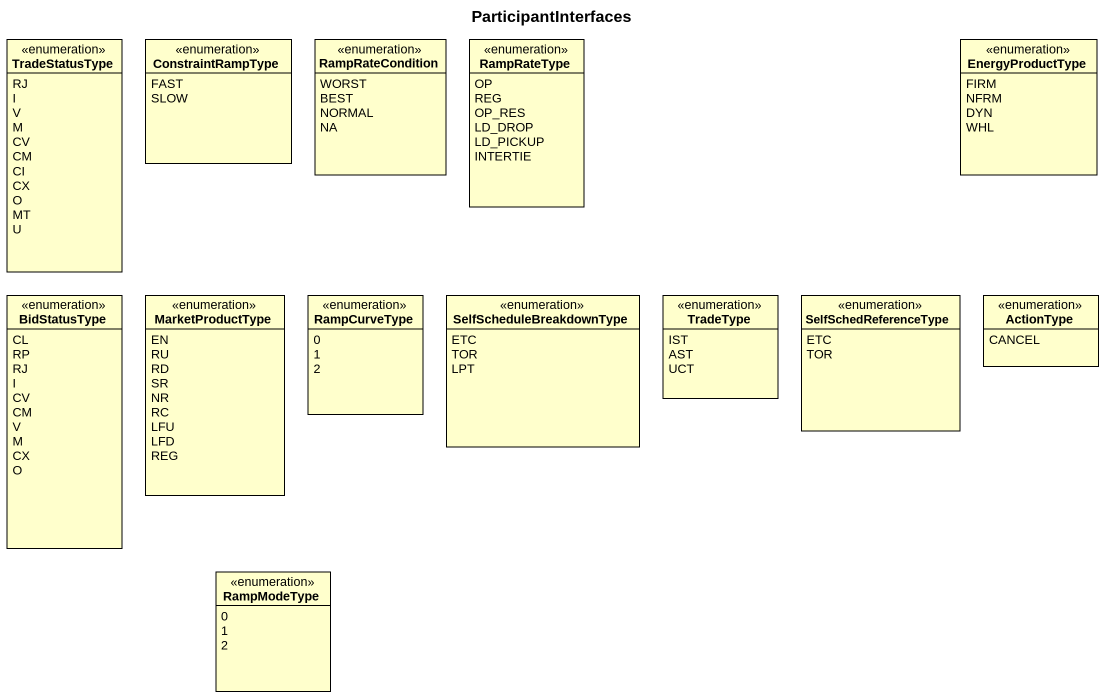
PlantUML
@startuml
title ParticipantInterfaces
hide circle
hide empty members
enum TradeStatusType {
  RJ
  I
  V
  M
  CV
  CM
  CI
  CX
  O
  MT
  U
}
enum ConstraintRampType {
  FAST
  SLOW
}
enum RampRateCondition {
  WORST
  BEST
  NORMAL
  NA
}
enum RampRateType {
  OP
  REG
  OP_RES
  LD_DROP
  LD_PICKUP
  INTERTIE
}
enum EnergyProductType {
  FIRM
  NFRM
  DYN
  WHL
}
enum BidStatusType {
  CL
  RP
  RJ
  I
  CV
  CM
  V
  M
  CX
  O
}
enum MarketProductType {
  EN
  RU
  RD
  SR
  NR
  RC
  LFU
  LFD
  REG
}
enum RampCurveType {
  0
  1
  2
}
enum SelfScheduleBreakdownType {
  ETC
  TOR
  LPT
}
enum TradeType {
  IST
  AST
  UCT
}
enum SelfSchedReferenceType {
  ETC
  TOR
}
enum ActionType {
  CANCEL
}
enum RampModeType {
  0
  1
  2
}
@enduml
